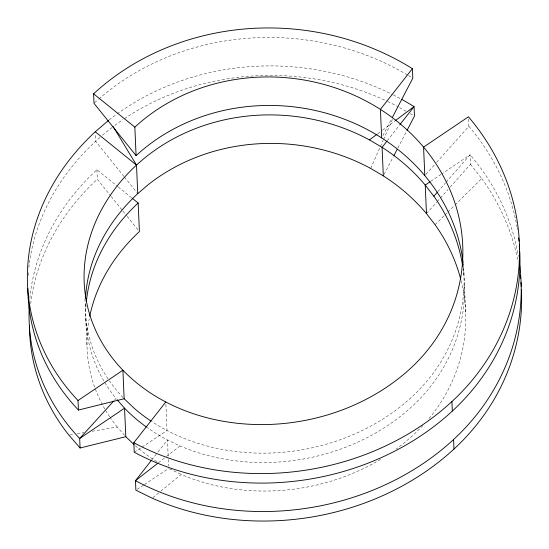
<?xml version="1.0" encoding="UTF-8"?>
<svg xmlns="http://www.w3.org/2000/svg" width="549" height="549" viewBox="0 0 549 549"><rect width="100%" height="100%" fill="white"/><g stroke="black" fill="none" stroke-linecap="round" stroke-linejoin="round"><path stroke-width="0.41" stroke-dasharray="2.75 2.06" d="M370.699 168.44L383.175 140.304M383.518 139.521L392.528 119.202M382.852 135.644L391.526 119.009M384.115 174.362L393.18 156.973M397.908 147.894L406.583 131.266M387.32 140.674L399.377 125.316M151.723 459.987L157.488 452.637M158.016 451.971L167.452 439.955L180.01 445.925A190.345 156.911 -9.5 0 0 412.326 406.205A190.345 170.485 6.5 0 0 463.164 269.49M437.745 191.745L445.555 182.817M446.117 182.179L470.109 154.763A246.947 219.593 4.2 0 1 518.441 256.486M425.942 174.376L434.417 164.892M436.675 162.367L468.867 126.325L468.448 116.807M426.47 213.602L436.64 202.217M437.203 201.586L447.936 189.577M450.194 187.044L470.52 164.281L470.109 154.763L442.055 173.71M114.281 400.399L116.011 398.499A190.345 156.911 -9.5 0 1 86.028 305.923M435.089 224.74L444.175 215.736M444.779 215.139L447.202 212.738M447.806 212.14L454.469 205.539M455.073 204.935L481.72 178.535L470.52 164.281M152.883 497.648L160.136 491.712M160.802 491.17L181.252 474.446A190.352 156.89 -9.6 0 0 380.697 459.245M158.414 462.773L165.839 456.981M166.519 456.459L180.01 445.925M377.685 133.778L381.802 130.703M382.488 130.188L394.841 120.965M430.835 181.287L441.355 174.184M134.231 452.246L141.361 447.524M142.074 447.051L167.033 430.519A190.352 156.98 -9.5 0 0 421.824 386.983A190.352 170.506 6.5 0 0 463.253 264.247M137.312 489.255L143.735 485.007M144.442 484.534L168.694 468.475M69.792 435.062L73.957 434.362M77.285 433.799L83.949 432.667M92.273 431.26L117.253 427.033L124.733 435.494M169.435 468.825L181.252 474.446M399.5 107.515L405.917 111.214M410.192 113.677L413.047 115.317M29.845 298.251A246.947 206.019 -8.1 0 1 96.912 169.73L117.534 186.392M118.2 186.928L131.506 197.674M123.902 176.414L95.67 141.292L95.361 134.155M124.431 177.08L136.687 192.322M96.912 169.73L97.331 179.249L110.644 195.815M111.179 196.48L122.365 210.397M122.894 211.063L126.627 215.702M127.155 216.361L138.341 230.278M463.431 261.914L464.042 275.975M464.454 285.391L465.703 313.932M165.901 404.373L167.033 430.519A190.352 156.89 -9.6 0 1 151.572 421.426M84.937 298.821L85.376 308.902M85.788 318.31L87.03 346.858M168.152 456.082L167.452 439.955A190.345 156.911 -9.5 0 1 147.111 427.52M168.296 459.389L168.584 465.998M30.703 303.714A246.947 206.019 -8.1 0 1 97.331 179.249M422.854 425.489A190.352 156.89 -9.6 0 1 396.22 448.952M156.794 461.668A190.352 156.89 -9.6 0 1 135.28 445.733M117.253 427.026A190.352 156.89 -9.6 0 1 110.15 417.473M109.676 416.773A190.352 156.89 -9.6 0 1 105.202 409.65M104.777 408.923A190.352 156.89 -9.6 0 1 89.247 318.777M99.966 137.422A246.947 219.593 4.2 0 0 95.67 141.292A246.947 206.019 -8.1 0 0 28.857 267.377M102.471 135.253A246.947 219.593 4.2 0 1 112.174 127.416M114.844 125.405A246.947 219.593 4.2 0 1 123.038 119.579M124.431 118.646A246.947 219.593 4.2 0 1 386.963 101.153M387.711 101.51A246.947 219.593 4.2 0 1 398.073 106.698M481.72 178.535A246.947 219.593 4.2 0 1 518.119 261.935M109.127 119.936A246.947 219.593 4.2 0 1 116.45 114.398M117.129 113.911A246.947 219.593 4.2 0 1 392.514 94.531M393.249 94.902A246.947 219.593 4.2 0 1 400.564 98.738M461.078 280.621A190.352 170.506 6.5 0 1 427.733 420.019M28.15 275.502A246.947 206.019 -8.1 0 1 28.39 272.249M94.62 102.773A246.947 219.593 4.2 0 1 98.312 99.465M98.93 98.916A246.947 219.593 4.2 0 1 407.907 75.192M408.614 75.611A246.947 219.593 4.2 0 1 412.814 78.184M468.867 126.325A246.947 219.593 4.2 0 1 517.055 227.231M517.199 228.048A246.947 219.593 4.2 0 1 517.467 229.674M123.024 397.572A190.352 156.89 -9.6 0 1 109.457 380.917M108.023 378.824A190.352 156.89 -9.6 0 1 85.356 302.3"/><path stroke-width="0.82" d="M392.309 117.5L412.814 78.184L412.395 68.666A246.947 219.593 4.2 0 0 93.598 93.817L94.016 103.336L136.09 155.635A190.352 170.506 6.5 0 1 334.65 115.77A190.352 170.506 6.5 0 1 462.965 261.743M393.969 155.456L397.126 149.41M406.981 130.504L414.468 116.141L414.056 106.623A246.947 219.593 4.2 0 0 402.012 99.527M412.395 68.666L380.416 109.395L381.665 137.916M519.766 251.799A246.947 219.593 4.2 0 1 452.328 411.084A246.947 206.019 -8.1 0 1 134.231 452.246L133.812 442.727L165.791 401.992M386.791 141.347L382.077 147.352L383.326 175.872A190.352 170.506 6.5 0 1 426.47 213.602L435.089 224.74A190.352 170.506 6.5 0 1 460.652 278.974M399.898 124.65L414.056 106.623L395.527 120.457M151.201 460.652L135.473 480.684L135.884 490.202L152.224 498.19A246.947 206.019 -8.1 0 0 453.989 449.041A246.947 219.593 4.2 0 0 521.42 289.755M462.677 266.155A190.345 170.485 6.5 0 0 433.84 196.206L437.189 192.383M113.705 401.038L79.68 438.479L80.092 447.998L125.803 436.709L134.1 444.615M85.514 298.169A190.352 156.89 -9.6 0 1 137.751 193.646L148.443 184.471A190.352 170.506 6.5 0 1 370.699 168.44L383.326 175.872M150.865 420.959A190.352 156.89 -9.6 0 1 133.627 407.783L124.149 398.746L78.438 410.041L78.02 400.523A246.947 206.019 -8.1 0 1 95.258 131.774L108.496 120.478M157.741 463.301L135.473 480.684A246.947 206.019 -8.1 0 0 453.57 439.523A246.947 219.593 4.2 0 0 519.649 264.652M95.258 131.774L136.502 165.091A190.345 170.485 6.5 0 1 369.45 139.92L376.998 134.285M78.02 400.523L122.907 370.211L124.149 398.746M430.135 181.76L425.221 185.075L426.47 213.602M369.45 139.92L382.077 147.352A190.345 170.485 6.5 0 1 425.221 185.075L433.84 196.206M93.598 93.817L134.848 127.135A190.345 170.485 6.5 0 1 403.604 126.764A190.345 170.485 6.5 0 1 410.666 368.249A190.345 156.911 -9.5 0 1 142.74 387.594A190.345 156.911 -9.5 0 1 136.502 165.091L113.101 126.49M132.172 198.216L138.163 203.048L139.405 231.603A190.352 156.89 -9.6 0 0 89.727 316.313M117.081 399.706L124.561 408.175A190.345 156.911 -9.5 0 0 146.425 427.033M80.092 447.998L68.961 435.206A246.947 206.019 -8.1 0 1 29.447 325.427M424.816 175.639L423.567 147.111L468.448 116.807A246.947 219.593 4.2 0 1 451.916 401.566L452.328 411.084M453.57 439.523L453.989 449.041M134.848 127.135L136.09 155.635M136.502 165.091L137.751 193.646M125.803 436.709L124.561 408.175L79.68 438.479A246.947 206.019 -8.1 0 1 29.337 304.791M520.267 275.804A246.947 219.593 4.2 0 1 520.541 278.261M520.932 282.358A246.947 219.593 4.2 0 1 521.241 286.468M86.365 301.785A190.345 156.911 -9.5 0 1 138.163 203.048M451.916 401.566A246.947 206.019 -8.1 0 1 133.812 442.727M518.613 237.847A246.947 219.593 4.2 0 1 518.97 241.121M519.279 244.401A246.947 219.593 4.2 0 1 519.635 249.328M78.438 410.041A246.947 206.019 -8.1 0 1 27.8 288.321"/></g></svg>
